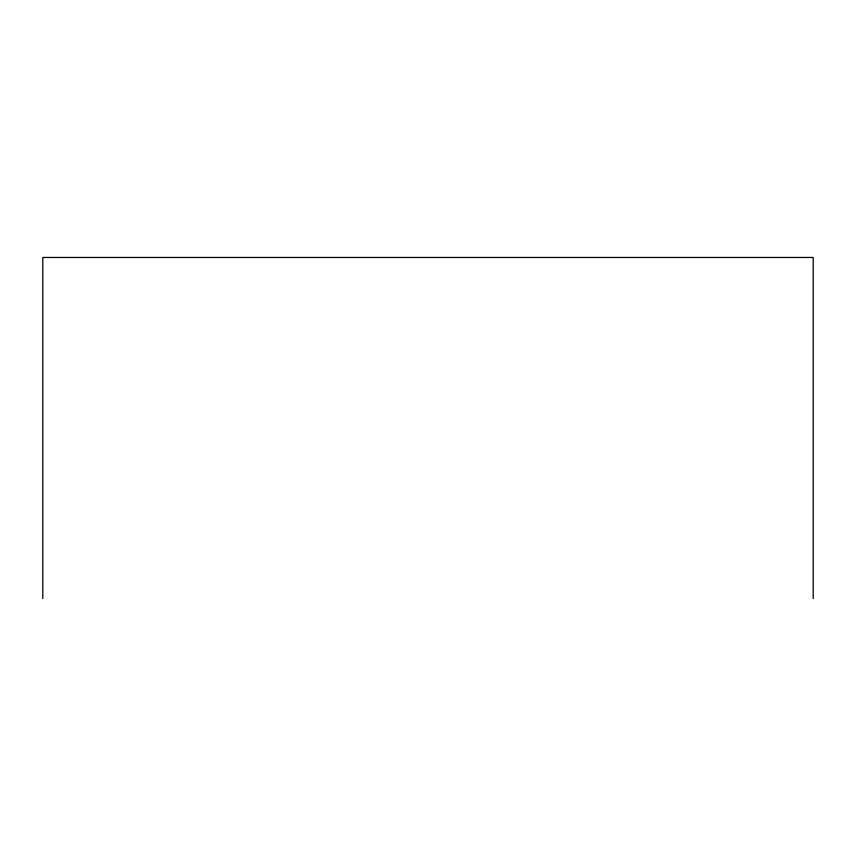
<?xml version="1.0" encoding="UTF-8"?>
<svg xmlns="http://www.w3.org/2000/svg" width="856" height="856" viewBox="0 0 856 856"><rect width="100%" height="100%" fill="white"/><g stroke="black" fill="none" stroke-linecap="round" stroke-linejoin="round"><path stroke-width="1.28" d="M813.2 598.537L813.2 257.463L42.8 257.463L42.8 598.537"/></g></svg>
